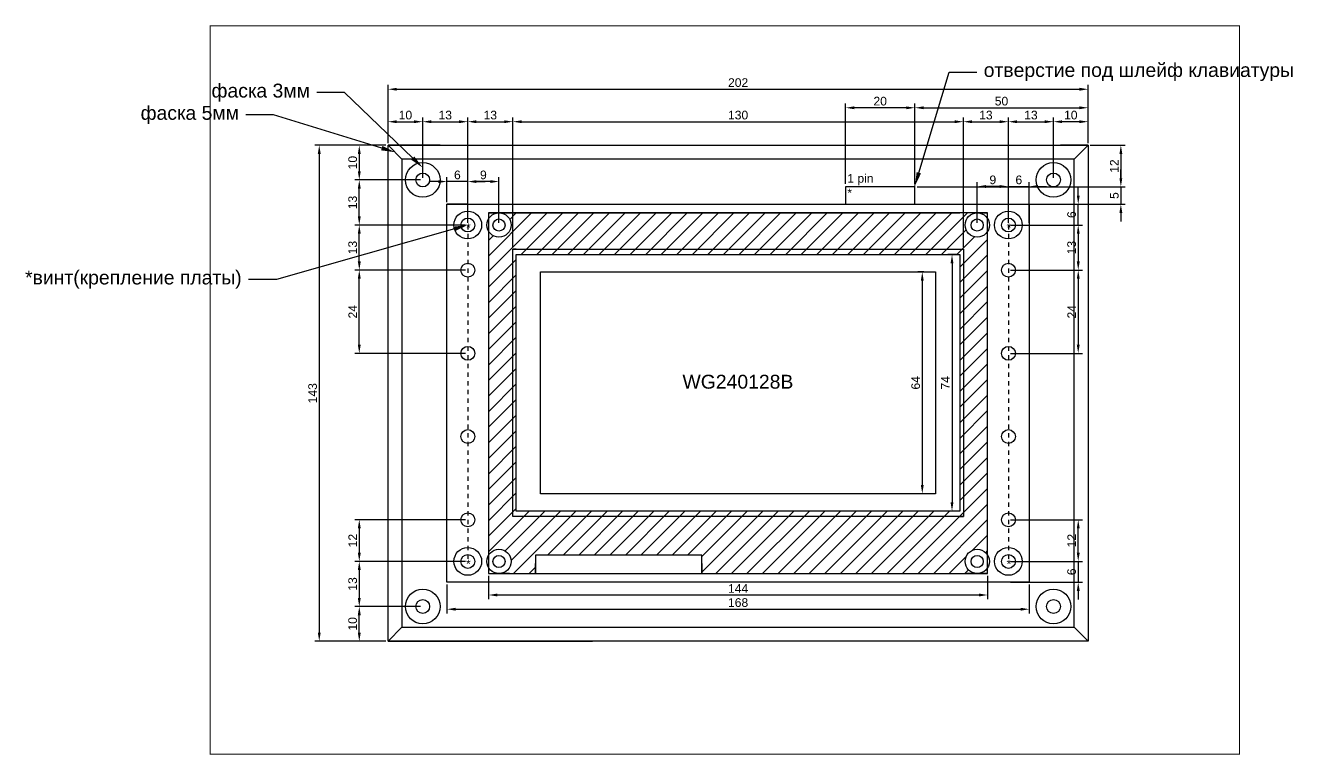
# Model space of a CAD drawing. Header units: millimetres. Extents: x 1561 to 2260, y 1279 to 1808.
# Drawn here: x 1561.5 to 1927.2, y 1282.4 to 1492.7 of the extents above; entities that cross this region are included whole.
import ezdxf
from ezdxf import colors
from ezdxf.entities.mleader import LeaderData, LeaderLine
from ezdxf.math import Vec2, Vec3

# ---------------------------------------------------------------- set-up
doc = ezdxf.new("R2010")
doc.units = ezdxf.units.MM
doc.linetypes.add('JIS_02_1.2', pattern=[2.5, 1.25, -1.25])
doc.layers.get('0').update_dxf_attribs({"lineweight": 30})
doc.layers.add('размер', color=7, linetype='Continuous', lineweight=15)
doc.layers.add('скрытые линии', color=9, linetype='Continuous')
doc.layers.add('скрытый размер', color=9, linetype='Continuous')
doc.styles.get("Standard").update_dxf_attribs({"font": 'arial.ttf'})
doc.dimstyles.new('ISO-25', dxfattribs={"dimtxt": 2.5, "dimasz": 2.5, "dimexe": 1.25, "dimexo": 0.625, "dimtad": 1, "dimtxsty": 'Standard', "dimcen": 2.5, "dimadec": 0, "dimazin": 0, "dimtfac": 1, "dimtmove": 0, "dimatfit": 3, "dimfxl": 1, "dimarcsym": 0})

# ---------------------------------------------------------------- blocks, each defined once
blk = doc.blocks.new('*D2')
at = {"layer": 'скрытый размер', "color": 0, "lineweight": -2, "transparency": 16777216}
for p, q in [((1695.14, 1334.03), (1695.14, 1327.22)), ((1839.14, 1334.03), (1839.14, 1327.22)), ((1697.64, 1328.47), (1836.64, 1328.47))]:
    blk.add_line(p, q, dxfattribs=at)
at = {"layer": 'скрытый размер', "color": 0, "transparency": 16777216}
for points in [[(1697.64, 1328.88), (1697.64, 1328.05), (1695.14, 1328.47)], [(1836.64, 1328.88), (1836.64, 1328.05), (1839.14, 1328.47)]]:
    blk.add_solid(points, dxfattribs=at)
at = {"layer": 'скрытый размер', "color": 0, "transparency": 16777216, "insert": (1767.14, 1330.35), "char_height": 2.5, "attachment_point": 5}
blk.add_mtext('144', dxfattribs=at)
blk = doc.blocks.new('*D3')
at = {"layer": 'скрытый размер', "color": 0, "lineweight": -2, "transparency": 16777216}
for p, q in [((1683.14, 1331.53), (1683.14, 1323.12)), ((1851.14, 1331.53), (1851.14, 1323.12)), ((1685.64, 1324.37), (1848.64, 1324.37))]:
    blk.add_line(p, q, dxfattribs=at)
at = {"layer": 'скрытый размер', "color": 0, "transparency": 16777216}
for points in [[(1685.64, 1324.78), (1685.64, 1323.95), (1683.14, 1324.37)], [(1848.64, 1324.78), (1848.64, 1323.95), (1851.14, 1324.37)]]:
    blk.add_solid(points, dxfattribs=at)
at = {"layer": 'скрытый размер', "color": 0, "transparency": 16777216, "insert": (1767.14, 1326.27), "char_height": 2.5, "attachment_point": 5}
blk.add_mtext('168', dxfattribs=at)
blk = doc.blocks.new('*D4')
at = {"layer": 'скрытый размер', "color": 0, "lineweight": -2, "transparency": 16777216}
for p, q in [((1830.51, 1426.65), (1827.61, 1426.65)), ((1828.86, 1424.15), (1828.86, 1355.15)), ((1830.51, 1352.65), (1827.61, 1352.65))]:
    blk.add_line(p, q, dxfattribs=at)
at = {"layer": 'скрытый размер', "color": 0, "transparency": 16777216}
for points in [[(1828.44, 1424.15), (1829.27, 1424.15), (1828.86, 1426.65)], [(1828.44, 1355.15), (1829.27, 1355.15), (1828.86, 1352.65)]]:
    blk.add_solid(points, dxfattribs=at)
at = {"layer": 'скрытый размер', "color": 0, "transparency": 16777216, "insert": (1826.98, 1389.65), "char_height": 2.5, "attachment_point": 5, "rotation": 90}
blk.add_mtext('74', dxfattribs=at)
blk = doc.blocks.new('*D22')
at = {"layer": 'скрытый размер', "color": 0, "lineweight": -2, "transparency": 16777216}
for p, q in [((1820.74, 1421.65), (1819.03, 1421.65)), ((1820.28, 1419.15), (1820.28, 1360.15)), ((1820.74, 1357.65), (1819.03, 1357.65))]:
    blk.add_line(p, q, dxfattribs=at)
at = {"layer": 'скрытый размер', "color": 0, "transparency": 16777216}
for points in [[(1819.87, 1419.15), (1820.7, 1419.15), (1820.28, 1421.65)], [(1819.87, 1360.15), (1820.7, 1360.15), (1820.28, 1357.65)]]:
    blk.add_solid(points, dxfattribs=at)
at = {"layer": 'скрытый размер', "color": 0, "transparency": 16777216, "insert": (1818.38, 1389.65), "char_height": 2.5, "attachment_point": 5, "rotation": 90}
blk.add_mtext('64', dxfattribs=at)
blk = doc.blocks.new('*D23')
at = {"layer": 'скрытый размер', "color": 0, "lineweight": -2, "transparency": 16777216}
for p, q in [((1842.64, 1446.26), (1840.14, 1446.26)), ((1845.14, 1435.78), (1845.14, 1447.51)), ((1845.14, 1446.26), (1851.14, 1446.26)), ((1851.14, 1435.78), (1851.14, 1447.51)), ((1853.64, 1446.26), (1856.14, 1446.26))]:
    blk.add_line(p, q, dxfattribs=at)
at = {"layer": 'скрытый размер', "color": 0, "transparency": 16777216}
for points in [[(1842.64, 1446.67), (1842.64, 1445.84), (1845.14, 1446.26)], [(1853.64, 1446.67), (1853.64, 1445.84), (1851.14, 1446.26)]]:
    blk.add_solid(points, dxfattribs=at)
at = {"layer": 'скрытый размер', "color": 0, "transparency": 16777216, "insert": (1848.14, 1448.16), "char_height": 2.5, "attachment_point": 5}
blk.add_mtext('6', dxfattribs=at)
blk = doc.blocks.new('*D24')
at = {"layer": 'скрытый размер', "color": 0, "lineweight": -2, "transparency": 16777216}
for p, q in [((1836.14, 1435.78), (1836.14, 1447.51)), ((1842.64, 1446.26), (1838.64, 1446.26)), ((1845.14, 1435.78), (1845.14, 1447.51))]:
    blk.add_line(p, q, dxfattribs=at)
at = {"layer": 'скрытый размер', "color": 0, "transparency": 16777216}
for points in [[(1838.64, 1446.67), (1838.64, 1445.84), (1836.14, 1446.26)], [(1842.64, 1446.67), (1842.64, 1445.84), (1845.14, 1446.26)]]:
    blk.add_solid(points, dxfattribs=at)
at = {"layer": 'скрытый размер', "color": 0, "transparency": 16777216, "insert": (1840.64, 1448.16), "char_height": 2.5, "attachment_point": 5}
blk.add_mtext('9', dxfattribs=at)
blk = doc.blocks.new('*D25')
at = {"layer": 'скрытый размер', "color": 0, "lineweight": -2, "transparency": 16777216}
for p, q in [((1865.28, 1443.65), (1865.28, 1446.15)), ((1845.76, 1441.15), (1866.53, 1441.15)), ((1865.28, 1435.15), (1865.28, 1441.15)), ((1845.76, 1435.15), (1866.53, 1435.15)), ((1865.28, 1432.65), (1865.28, 1430.15))]:
    blk.add_line(p, q, dxfattribs=at)
at = {"layer": 'скрытый размер', "color": 0, "transparency": 16777216}
for points in [[(1864.87, 1443.65), (1865.7, 1443.65), (1865.28, 1441.15)], [(1864.87, 1432.65), (1865.7, 1432.65), (1865.28, 1435.15)]]:
    blk.add_solid(points, dxfattribs=at)
at = {"layer": 'скрытый размер', "color": 0, "transparency": 16777216, "insert": (1863.38, 1438.15), "char_height": 2.5, "attachment_point": 5, "rotation": 90}
blk.add_mtext('6', dxfattribs=at)
blk = doc.blocks.new('*D26')
at = {"layer": 'скрытый размер', "color": 0, "lineweight": -2, "transparency": 16777216}
for p, q in [((1845.76, 1435.15), (1866.53, 1435.15)), ((1865.28, 1432.65), (1865.28, 1424.65)), ((1845.76, 1422.15), (1866.53, 1422.15))]:
    blk.add_line(p, q, dxfattribs=at)
at = {"layer": 'скрытый размер', "color": 0, "transparency": 16777216}
for points in [[(1864.87, 1432.65), (1865.7, 1432.65), (1865.28, 1435.15)], [(1864.87, 1424.65), (1865.7, 1424.65), (1865.28, 1422.15)]]:
    blk.add_solid(points, dxfattribs=at)
at = {"layer": 'скрытый размер', "color": 0, "transparency": 16777216, "insert": (1863.38, 1428.65), "char_height": 2.5, "attachment_point": 5, "rotation": 90}
blk.add_mtext('13', dxfattribs=at)
blk = doc.blocks.new('*D27')
at = {"layer": 'скрытый размер', "color": 0, "lineweight": -2, "transparency": 16777216}
for p, q in [((1845.76, 1422.15), (1866.53, 1422.15)), ((1865.28, 1419.65), (1865.28, 1400.65)), ((1845.76, 1398.15), (1866.53, 1398.15))]:
    blk.add_line(p, q, dxfattribs=at)
at = {"layer": 'скрытый размер', "color": 0, "transparency": 16777216}
for points in [[(1864.87, 1419.65), (1865.7, 1419.65), (1865.28, 1422.15)], [(1864.87, 1400.65), (1865.7, 1400.65), (1865.28, 1398.15)]]:
    blk.add_solid(points, dxfattribs=at)
at = {"layer": 'скрытый размер', "color": 0, "transparency": 16777216, "insert": (1863.4, 1410.15), "char_height": 2.5, "attachment_point": 5, "rotation": 90}
blk.add_mtext('24', dxfattribs=at)
blk = doc.blocks.new('*D28')
at = {"layer": 'скрытый размер', "color": 0, "lineweight": -2, "transparency": 16777216}
for p, q in [((1865.28, 1340.65), (1865.28, 1343.15)), ((1845.76, 1338.15), (1866.53, 1338.15)), ((1865.28, 1338.15), (1865.28, 1332.15)), ((1845.76, 1332.15), (1866.53, 1332.15)), ((1865.28, 1329.65), (1865.28, 1327.15))]:
    blk.add_line(p, q, dxfattribs=at)
at = {"layer": 'скрытый размер', "color": 0, "transparency": 16777216}
for points in [[(1864.87, 1340.65), (1865.7, 1340.65), (1865.28, 1338.15)], [(1864.87, 1329.65), (1865.7, 1329.65), (1865.28, 1332.15)]]:
    blk.add_solid(points, dxfattribs=at)
at = {"layer": 'скрытый размер', "color": 0, "transparency": 16777216, "insert": (1863.38, 1335.15), "char_height": 2.5, "attachment_point": 5, "rotation": 90}
blk.add_mtext('6', dxfattribs=at)
blk = doc.blocks.new('*D29')
at = {"layer": 'скрытый размер', "color": 0, "lineweight": -2, "transparency": 16777216}
for p, q in [((1845.76, 1350.15), (1866.53, 1350.15)), ((1865.28, 1340.65), (1865.28, 1347.65)), ((1845.76, 1338.15), (1866.53, 1338.15))]:
    blk.add_line(p, q, dxfattribs=at)
at = {"layer": 'скрытый размер', "color": 0, "transparency": 16777216}
for points in [[(1864.87, 1347.65), (1865.7, 1347.65), (1865.28, 1350.15)], [(1864.87, 1340.65), (1865.7, 1340.65), (1865.28, 1338.15)]]:
    blk.add_solid(points, dxfattribs=at)
at = {"layer": 'скрытый размер', "color": 0, "transparency": 16777216, "insert": (1863.4, 1344.15), "char_height": 2.5, "attachment_point": 5, "rotation": 90}
blk.add_mtext('12', dxfattribs=at)
blk = doc.blocks.new('*D30')
at = {"layer": 'скрытый размер', "color": 0, "lineweight": -2, "transparency": 16777216}
for p, q in [((1683.14, 1441.78), (1683.14, 1448.94)), ((1689.14, 1435.78), (1689.14, 1448.94)), ((1680.64, 1447.69), (1678.14, 1447.69)), ((1689.14, 1447.69), (1683.14, 1447.69)), ((1691.64, 1447.69), (1694.14, 1447.69))]:
    blk.add_line(p, q, dxfattribs=at)
at = {"layer": 'скрытый размер', "color": 0, "transparency": 16777216}
for points in [[(1680.64, 1448.1), (1680.64, 1447.27), (1683.14, 1447.69)], [(1691.64, 1448.1), (1691.64, 1447.27), (1689.14, 1447.69)]]:
    blk.add_solid(points, dxfattribs=at)
at = {"layer": 'скрытый размер', "color": 0, "transparency": 16777216, "insert": (1686.14, 1449.59), "char_height": 2.5, "attachment_point": 5}
blk.add_mtext('6', dxfattribs=at)
blk = doc.blocks.new('*D31')
at = {"layer": 'скрытый размер', "color": 0, "lineweight": -2, "transparency": 16777216}
for p, q in [((1689.14, 1448.31), (1689.14, 1448.94)), ((1698.14, 1435.78), (1698.14, 1448.94)), ((1695.64, 1447.69), (1691.64, 1447.69))]:
    blk.add_line(p, q, dxfattribs=at)
at = {"layer": 'скрытый размер', "color": 0, "transparency": 16777216}
for points in [[(1691.64, 1448.1), (1691.64, 1447.27), (1689.14, 1447.69)], [(1695.64, 1448.1), (1695.64, 1447.27), (1698.14, 1447.69)]]:
    blk.add_solid(points, dxfattribs=at)
at = {"layer": 'скрытый размер', "color": 0, "transparency": 16777216, "insert": (1693.64, 1449.59), "char_height": 2.5, "attachment_point": 5}
blk.add_mtext('9', dxfattribs=at)
blk = doc.blocks.new('*D32')
at = {"layer": 'размер', "color": 0, "lineweight": -2, "transparency": 16777216}
for p, q in [((1666.14, 1458.78), (1666.14, 1466.2)), ((1668.64, 1464.95), (1673.64, 1464.95)), ((1676.14, 1448.78), (1676.14, 1466.2))]:
    blk.add_line(p, q, dxfattribs=at)
at = {"layer": 'размер', "color": 0, "transparency": 16777216}
for points in [[(1668.64, 1465.36), (1668.64, 1464.53), (1666.14, 1464.95)], [(1673.64, 1465.36), (1673.64, 1464.53), (1676.14, 1464.95)]]:
    blk.add_solid(points, dxfattribs=at)
at = {"layer": 'размер', "color": 0, "transparency": 16777216, "insert": (1671.14, 1466.85), "char_height": 2.5, "attachment_point": 5}
blk.add_mtext('10', dxfattribs=at)
blk = doc.blocks.new('*D33')
at = {"layer": 'размер', "color": 0, "lineweight": -2, "transparency": 16777216}
for p, q in [((1702.14, 1428.78), (1702.14, 1466.2)), ((1704.64, 1464.95), (1829.64, 1464.95)), ((1832.14, 1428.78), (1832.14, 1466.2))]:
    blk.add_line(p, q, dxfattribs=at)
at = {"layer": 'размер', "color": 0, "transparency": 16777216}
for points in [[(1704.64, 1465.36), (1704.64, 1464.53), (1702.14, 1464.95)], [(1829.64, 1465.36), (1829.64, 1464.53), (1832.14, 1464.95)]]:
    blk.add_solid(points, dxfattribs=at)
at = {"layer": 'размер', "color": 0, "transparency": 16777216, "insert": (1767.14, 1466.85), "char_height": 2.5, "attachment_point": 5}
blk.add_mtext('130', dxfattribs=at)
blk = doc.blocks.new('*D34')
at = {"layer": 'размер', "color": 0, "lineweight": -2, "transparency": 16777216}
for p, q in [((1832.14, 1428.78), (1832.14, 1466.2)), ((1834.64, 1464.95), (1842.64, 1464.95)), ((1845.14, 1435.78), (1845.14, 1466.2))]:
    blk.add_line(p, q, dxfattribs=at)
at = {"layer": 'размер', "color": 0, "transparency": 16777216}
for points in [[(1834.64, 1465.36), (1834.64, 1464.53), (1832.14, 1464.95)], [(1842.64, 1465.36), (1842.64, 1464.53), (1845.14, 1464.95)]]:
    blk.add_solid(points, dxfattribs=at)
at = {"layer": 'размер', "color": 0, "transparency": 16777216, "insert": (1838.64, 1466.85), "char_height": 2.5, "attachment_point": 5}
blk.add_mtext('13', dxfattribs=at)
blk = doc.blocks.new('*D35')
at = {"layer": 'размер', "color": 0, "lineweight": -2, "transparency": 16777216}
for p, q in [((1676.14, 1448.78), (1676.14, 1466.2)), ((1678.64, 1464.95), (1686.64, 1464.95)), ((1689.14, 1435.78), (1689.14, 1466.2))]:
    blk.add_line(p, q, dxfattribs=at)
at = {"layer": 'размер', "color": 0, "transparency": 16777216}
for points in [[(1678.64, 1465.36), (1678.64, 1464.53), (1676.14, 1464.95)], [(1686.64, 1465.36), (1686.64, 1464.53), (1689.14, 1464.95)]]:
    blk.add_solid(points, dxfattribs=at)
at = {"layer": 'размер', "color": 0, "transparency": 16777216, "insert": (1682.64, 1466.85), "char_height": 2.5, "attachment_point": 5}
blk.add_mtext('13', dxfattribs=at)
blk = doc.blocks.new('*D36')
at = {"layer": 'размер', "color": 0, "lineweight": -2, "transparency": 16777216}
for p, q in [((1689.14, 1465.57), (1689.14, 1466.2)), ((1691.64, 1464.95), (1699.64, 1464.95)), ((1702.14, 1465.57), (1702.14, 1466.2))]:
    blk.add_line(p, q, dxfattribs=at)
at = {"layer": 'размер', "color": 0, "transparency": 16777216}
for points in [[(1691.64, 1465.36), (1691.64, 1464.53), (1689.14, 1464.95)], [(1699.64, 1465.36), (1699.64, 1464.53), (1702.14, 1464.95)]]:
    blk.add_solid(points, dxfattribs=at)
at = {"layer": 'размер', "color": 0, "transparency": 16777216, "insert": (1695.64, 1466.85), "char_height": 2.5, "attachment_point": 5}
blk.add_mtext('13', dxfattribs=at)
blk = doc.blocks.new('*D37')
at = {"layer": 'размер', "color": 0, "lineweight": -2, "transparency": 16777216}
for p, q in [((1845.14, 1465.57), (1845.14, 1466.2)), ((1847.64, 1464.95), (1855.64, 1464.95)), ((1858.14, 1448.78), (1858.14, 1466.2))]:
    blk.add_line(p, q, dxfattribs=at)
at = {"layer": 'размер', "color": 0, "transparency": 16777216}
for points in [[(1847.64, 1465.36), (1847.64, 1464.53), (1845.14, 1464.95)], [(1855.64, 1465.36), (1855.64, 1464.53), (1858.14, 1464.95)]]:
    blk.add_solid(points, dxfattribs=at)
at = {"layer": 'размер', "color": 0, "transparency": 16777216, "insert": (1851.64, 1466.85), "char_height": 2.5, "attachment_point": 5}
blk.add_mtext('13', dxfattribs=at)
blk = doc.blocks.new('*D38')
at = {"layer": 'размер', "color": 0, "lineweight": -2, "transparency": 16777216}
for p, q in [((1858.14, 1465.57), (1858.14, 1466.2)), ((1865.64, 1464.95), (1860.64, 1464.95)), ((1868.14, 1458.78), (1868.14, 1466.2))]:
    blk.add_line(p, q, dxfattribs=at)
at = {"layer": 'размер', "color": 0, "transparency": 16777216}
for points in [[(1860.64, 1465.36), (1860.64, 1464.53), (1858.14, 1464.95)], [(1865.64, 1465.36), (1865.64, 1464.53), (1868.14, 1464.95)]]:
    blk.add_solid(points, dxfattribs=at)
at = {"layer": 'размер', "color": 0, "transparency": 16777216, "insert": (1863.14, 1466.85), "char_height": 2.5, "attachment_point": 5}
blk.add_mtext('10', dxfattribs=at)
blk = doc.blocks.new('*D39')
at = {"layer": 'размер', "color": 0, "lineweight": -2, "transparency": 16777216}
for p, q in [((1666.14, 1458.78), (1666.14, 1475.56)), ((1668.64, 1474.31), (1865.64, 1474.31)), ((1868.14, 1458.78), (1868.14, 1475.56))]:
    blk.add_line(p, q, dxfattribs=at)
at = {"layer": 'размер', "color": 0, "transparency": 16777216}
for points in [[(1668.64, 1474.72), (1668.64, 1473.89), (1666.14, 1474.31)], [(1865.64, 1474.72), (1865.64, 1473.89), (1868.14, 1474.31)]]:
    blk.add_solid(points, dxfattribs=at)
at = {"layer": 'размер', "color": 0, "transparency": 16777216, "insert": (1767.14, 1476.21), "char_height": 2.5, "attachment_point": 5}
blk.add_mtext('202', dxfattribs=at)
blk = doc.blocks.new('*D40')
at = {"layer": 'размер', "color": 0, "lineweight": -2, "transparency": 16777216}
for p, q in [((1665.51, 1458.15), (1656.58, 1458.15)), ((1657.83, 1455.65), (1657.83, 1450.65)), ((1675.51, 1448.15), (1656.58, 1448.15))]:
    blk.add_line(p, q, dxfattribs=at)
at = {"layer": 'размер', "color": 0, "transparency": 16777216}
for points in [[(1657.41, 1455.65), (1658.25, 1455.65), (1657.83, 1458.15)], [(1657.41, 1450.65), (1658.25, 1450.65), (1657.83, 1448.15)]]:
    blk.add_solid(points, dxfattribs=at)
at = {"layer": 'размер', "color": 0, "transparency": 16777216, "insert": (1655.93, 1453.15), "char_height": 2.5, "attachment_point": 5, "rotation": 90}
blk.add_mtext('10', dxfattribs=at)
blk = doc.blocks.new('*D41')
at = {"layer": 'размер', "color": 0, "lineweight": -2, "transparency": 16777216}
for p, q in [((1657.2, 1448.15), (1656.58, 1448.15)), ((1657.83, 1437.65), (1657.83, 1445.65)), ((1688.51, 1435.15), (1656.58, 1435.15))]:
    blk.add_line(p, q, dxfattribs=at)
at = {"layer": 'размер', "color": 0, "transparency": 16777216}
for points in [[(1657.41, 1445.65), (1658.25, 1445.65), (1657.83, 1448.15)], [(1657.41, 1437.65), (1658.25, 1437.65), (1657.83, 1435.15)]]:
    blk.add_solid(points, dxfattribs=at)
at = {"layer": 'размер', "color": 0, "transparency": 16777216, "insert": (1655.93, 1441.65), "char_height": 2.5, "attachment_point": 5, "rotation": 90}
blk.add_mtext('13', dxfattribs=at)
blk = doc.blocks.new('*D42')
at = {"layer": 'размер', "color": 0, "lineweight": -2, "transparency": 16777216}
for p, q in [((1657.2, 1435.15), (1656.58, 1435.15)), ((1657.83, 1424.65), (1657.83, 1432.65)), ((1688.51, 1422.15), (1656.58, 1422.15))]:
    blk.add_line(p, q, dxfattribs=at)
at = {"layer": 'размер', "color": 0, "transparency": 16777216}
for points in [[(1657.41, 1432.65), (1658.25, 1432.65), (1657.83, 1435.15)], [(1657.41, 1424.65), (1658.25, 1424.65), (1657.83, 1422.15)]]:
    blk.add_solid(points, dxfattribs=at)
at = {"layer": 'размер', "color": 0, "transparency": 16777216, "insert": (1655.93, 1428.65), "char_height": 2.5, "attachment_point": 5, "rotation": 90}
blk.add_mtext('13', dxfattribs=at)
blk = doc.blocks.new('*D43')
at = {"layer": 'размер', "color": 0, "lineweight": -2, "transparency": 16777216}
for p, q in [((1657.2, 1422.15), (1656.58, 1422.15)), ((1657.83, 1400.65), (1657.83, 1419.65)), ((1688.51, 1398.15), (1656.58, 1398.15))]:
    blk.add_line(p, q, dxfattribs=at)
at = {"layer": 'размер', "color": 0, "transparency": 16777216}
for points in [[(1657.41, 1419.65), (1658.25, 1419.65), (1657.83, 1422.15)], [(1657.41, 1400.65), (1658.25, 1400.65), (1657.83, 1398.15)]]:
    blk.add_solid(points, dxfattribs=at)
at = {"layer": 'размер', "color": 0, "transparency": 16777216, "insert": (1655.95, 1410.15), "char_height": 2.5, "attachment_point": 5, "rotation": 90}
blk.add_mtext('24', dxfattribs=at)
blk = doc.blocks.new('*D44')
at = {"layer": 'размер', "color": 0, "lineweight": -2, "transparency": 16777216}
for p, q in [((1688.51, 1350.15), (1656.58, 1350.15)), ((1657.83, 1347.65), (1657.83, 1340.65)), ((1688.51, 1338.15), (1656.58, 1338.15))]:
    blk.add_line(p, q, dxfattribs=at)
at = {"layer": 'размер', "color": 0, "transparency": 16777216}
for points in [[(1657.41, 1347.65), (1658.25, 1347.65), (1657.83, 1350.15)], [(1657.41, 1340.65), (1658.25, 1340.65), (1657.83, 1338.15)]]:
    blk.add_solid(points, dxfattribs=at)
at = {"layer": 'размер', "color": 0, "transparency": 16777216, "insert": (1655.95, 1344.15), "char_height": 2.5, "attachment_point": 5, "rotation": 90}
blk.add_mtext('12', dxfattribs=at)
blk = doc.blocks.new('*D45')
at = {"layer": 'размер', "color": 0, "lineweight": -2, "transparency": 16777216}
for p, q in [((1657.2, 1338.15), (1656.58, 1338.15)), ((1657.83, 1335.65), (1657.83, 1327.65)), ((1675.51, 1325.15), (1656.58, 1325.15))]:
    blk.add_line(p, q, dxfattribs=at)
at = {"layer": 'размер', "color": 0, "transparency": 16777216}
for points in [[(1657.41, 1335.65), (1658.25, 1335.65), (1657.83, 1338.15)], [(1657.41, 1327.65), (1658.25, 1327.65), (1657.83, 1325.15)]]:
    blk.add_solid(points, dxfattribs=at)
at = {"layer": 'размер', "color": 0, "transparency": 16777216, "insert": (1655.93, 1331.65), "char_height": 2.5, "attachment_point": 5, "rotation": 90}
blk.add_mtext('13', dxfattribs=at)
blk = doc.blocks.new('*D46')
at = {"layer": 'размер', "color": 0, "lineweight": -2, "transparency": 16777216}
for p, q in [((1657.2, 1325.15), (1656.58, 1325.15)), ((1657.83, 1317.65), (1657.83, 1322.65)), ((1665.51, 1315.15), (1656.58, 1315.15))]:
    blk.add_line(p, q, dxfattribs=at)
at = {"layer": 'размер', "color": 0, "transparency": 16777216}
for points in [[(1657.41, 1322.65), (1658.25, 1322.65), (1657.83, 1325.15)], [(1657.41, 1317.65), (1658.25, 1317.65), (1657.83, 1315.15)]]:
    blk.add_solid(points, dxfattribs=at)
at = {"layer": 'размер', "color": 0, "transparency": 16777216, "insert": (1655.93, 1320.15), "char_height": 2.5, "attachment_point": 5, "rotation": 90}
blk.add_mtext('10', dxfattribs=at)
blk = doc.blocks.new('*D47')
at = {"layer": 'размер', "color": 0, "lineweight": -2, "transparency": 16777216}
for p, q in [((1665.51, 1458.15), (1645.03, 1458.15)), ((1646.28, 1455.65), (1646.28, 1317.65)), ((1665.51, 1315.15), (1645.03, 1315.15))]:
    blk.add_line(p, q, dxfattribs=at)
at = {"layer": 'размер', "color": 0, "transparency": 16777216}
for points in [[(1645.86, 1455.65), (1646.7, 1455.65), (1646.28, 1458.15)], [(1645.86, 1317.65), (1646.7, 1317.65), (1646.28, 1315.15)]]:
    blk.add_solid(points, dxfattribs=at)
at = {"layer": 'размер', "color": 0, "transparency": 16777216, "insert": (1644.38, 1386.65), "char_height": 2.5, "attachment_point": 5, "rotation": 90}
blk.add_mtext('143', dxfattribs=at)
blk = doc.blocks.new('*D60')
at = {"layer": 'размер', "color": 0, "lineweight": -2, "transparency": 16777216}
for p, q in [((1818.14, 1447.03), (1818.14, 1470.22)), ((1868.14, 1458.78), (1868.14, 1470.22)), ((1820.64, 1468.97), (1865.64, 1468.97))]:
    blk.add_line(p, q, dxfattribs=at)
at = {"layer": 'размер', "color": 0, "transparency": 16777216}
for points in [[(1820.64, 1469.38), (1820.64, 1468.55), (1818.14, 1468.97)], [(1865.64, 1469.38), (1865.64, 1468.55), (1868.14, 1468.97)]]:
    blk.add_solid(points, dxfattribs=at)
at = {"layer": 'размер', "color": 0, "transparency": 16777216, "insert": (1843.14, 1470.87), "char_height": 2.5, "attachment_point": 5}
blk.add_mtext('50', dxfattribs=at)
blk = doc.blocks.new('*D61')
at = {"layer": 'размер', "color": 0, "lineweight": -2, "transparency": 16777216}
for p, q in [((1798.14, 1447.03), (1798.14, 1470.22)), ((1818.14, 1447.03), (1818.14, 1470.22)), ((1815.64, 1468.97), (1800.64, 1468.97))]:
    blk.add_line(p, q, dxfattribs=at)
at = {"layer": 'размер', "color": 0, "transparency": 16777216}
for points in [[(1800.64, 1469.38), (1800.64, 1468.55), (1798.14, 1468.97)], [(1815.64, 1469.38), (1815.64, 1468.55), (1818.14, 1468.97)]]:
    blk.add_solid(points, dxfattribs=at)
at = {"layer": 'размер', "color": 0, "transparency": 16777216, "insert": (1808.14, 1470.87), "char_height": 2.5, "attachment_point": 5}
blk.add_mtext('20', dxfattribs=at)
blk = doc.blocks.new('*D62')
at = {"layer": 'размер', "color": 0, "lineweight": -2, "transparency": 16777216}
for p, q in [((1868.76, 1458.15), (1878.83, 1458.15)), ((1877.58, 1455.65), (1877.58, 1448.65)), ((1818.76, 1446.15), (1878.83, 1446.15))]:
    blk.add_line(p, q, dxfattribs=at)
at = {"layer": 'размер', "color": 0, "transparency": 16777216}
for points in [[(1877.17, 1455.65), (1878, 1455.65), (1877.58, 1458.15)], [(1877.17, 1448.65), (1878, 1448.65), (1877.58, 1446.15)]]:
    blk.add_solid(points, dxfattribs=at)
at = {"layer": 'размер', "color": 0, "transparency": 16777216, "insert": (1875.7, 1452.15), "char_height": 2.5, "attachment_point": 5, "rotation": 90}
blk.add_mtext('12', dxfattribs=at)
blk = doc.blocks.new('*D63')
at = {"layer": 'размер', "color": 0, "lineweight": -2, "transparency": 16777216}
for p, q in [((1877.58, 1448.65), (1877.58, 1451.15)), ((1818.76, 1446.15), (1878.83, 1446.15)), ((1877.58, 1446.15), (1877.58, 1441.15)), ((1818.76, 1441.15), (1878.83, 1441.15)), ((1877.58, 1438.65), (1877.58, 1436.15))]:
    blk.add_line(p, q, dxfattribs=at)
at = {"layer": 'размер', "color": 0, "transparency": 16777216}
for points in [[(1877.17, 1448.65), (1878, 1448.65), (1877.58, 1446.15)], [(1877.17, 1438.65), (1878, 1438.65), (1877.58, 1441.15)]]:
    blk.add_solid(points, dxfattribs=at)
at = {"layer": 'размер', "color": 0, "transparency": 16777216, "insert": (1875.69, 1443.65), "char_height": 2.5, "attachment_point": 5, "rotation": 90}
blk.add_mtext('5', dxfattribs=at)

msp = doc.modelspace()

# ---------------------------------------------------------------- hatches: boundary and pattern name
at = {"layer": 'скрытые линии'}
h = msp.add_hatch(dxfattribs=at)
h.set_pattern_fill('ANSI31', color=256)
h.set_pattern_definition([(45, (150.9577, -1.2166), (-2.245064, 2.245064), [])])
h.paths.add_polyline_path([(1698.137, 1438.652, -0.4142136), (1701.637, 1435.152, -0.7603989), (1695.137, 1433.35), (1695.137, 1339.955, -0.7603989), (1701.637, 1338.152, -0.4142136), (1698.137, 1334.652), (1708.637, 1334.652), (1708.637, 1339.97), (1756.637, 1339.97), (1756.637, 1334.652), (1836.137, 1334.652, -0.4142136), (1832.637, 1338.152, -0.7603989), (1839.137, 1339.955), (1839.137, 1433.35, -0.7603989), (1832.637, 1435.152, -0.4142136), (1836.137, 1438.652)])
h.paths.add_polyline_path([(1831.137, 1426.652), (1831.137, 1352.652), (1703.137, 1352.652), (1703.137, 1426.652)], flags=16)
h.paths.add_polyline_path([(1750.023, 1385.72), (1784.018, 1385.72), (1784.018, 1393.963), (1750.023, 1393.963)], flags=8)

# ---------------------------------------------------------------- linework, layer by layer
for p, q in [((1681.137, 1458.152), (1666.137, 1458.152)), ((1670.137, 1454.152), (1666.137, 1458.152)), ((1868.137, 1458.152), (1860.137, 1458.152)), ((1864.137, 1454.152), (1868.137, 1458.152)), ((1864.137, 1448.152), (1864.137, 1454.152)), ((1703.137, 1428.152), (1702.137, 1428.152)), ((1831.137, 1351.152), (1832.137, 1351.152)), ((1670.137, 1319.152), (1666.137, 1315.152)), ((1868.137, 1315.152), (1864.137, 1319.152)), ((1666.137, 1315.152), (1725.137, 1315.152))]:
    msp.add_line(p, q)
at = {"const_width": 0.3}
msp.add_lwpolyline([(1911.804, 1282.583), (1614.804, 1282.583), (1614.804, 1492.583), (1911.804, 1492.583)], close=True, dxfattribs=at)
for points in [[(1666.137, 1458.152), (1868.137, 1458.152), (1868.137, 1315.152), (1666.137, 1315.152)], [(1670.137, 1319.152), (1864.137, 1319.152), (1864.137, 1454.152), (1670.137, 1454.152)], [(1818.137, 1446.152), (1798.137, 1446.152), (1798.137, 1441.152), (1818.137, 1441.152)], [(1832.137, 1351.152), (1702.137, 1351.152), (1702.137, 1428.152), (1832.137, 1428.152)]]:
    msp.add_lwpolyline(points, close=True)
for centre, radius in [((1676.137, 1448.152), 5), ((1858.137, 1448.152), 5), ((1676.137, 1448.152), 2), ((1858.137, 1448.152), 2), ((1689.137, 1435.152), 2), ((1845.137, 1435.152), 2), ((1689.137, 1422.152), 2), ((1689.137, 1422.152), 2), ((1845.137, 1422.152), 2), ((1689.137, 1398.152), 2), ((1845.137, 1398.152), 2), ((1689.137, 1374.152), 2), ((1845.137, 1374.152), 2), ((1689.137, 1350.152), 2), ((1845.137, 1350.152), 2), ((1689.137, 1338.152), 2), ((1845.137, 1338.152), 2), ((1676.137, 1325.152), 5), ((1858.137, 1325.152), 5), ((1676.137, 1325.152), 2), ((1858.137, 1325.152), 2)]:
    msp.add_circle(centre, radius)
at = {"layer": 'размер'}
msp.add_line((1818.137, 1458.152), (1818.137, 1446.152), dxfattribs=at)
at = {"layer": 'скрытые линии'}
for p, q in [((1689.137, 1441.152), (1683.137, 1441.152)), ((1698.137, 1438.652), (1695.137, 1438.652)), ((1695.137, 1438.652), (1695.137, 1426.652)), ((1695.137, 1438.652), (1695.137, 1421.652)), ((1695.137, 1438.652), (1703.137, 1438.652)), ((1695.137, 1438.652), (1710.137, 1438.652)), ((1698.137, 1438.652), (1701.137, 1438.652)), ((1703.137, 1438.652), (1831.137, 1438.652)), ((1710.137, 1438.652), (1824.137, 1438.652)), ((1836.137, 1438.652), (1833.137, 1438.652)), ((1836.137, 1438.652), (1839.137, 1438.652)), ((1695.137, 1426.652), (1695.137, 1352.652)), ((1695.137, 1421.652), (1695.137, 1357.652)), ((1708.637, 1334.652), (1708.637, 1337.519)), ((1756.637, 1337.519), (1756.637, 1334.652)), ((1695.137, 1334.652), (1708.637, 1334.652)), ((1701.137, 1334.652), (1698.137, 1334.652)), ((1836.137, 1334.652), (1833.137, 1334.652)), ((1839.137, 1334.652), (1836.137, 1334.652))]:
    msp.add_line(p, q, dxfattribs=at)
at = {"layer": 'скрытые линии', "linetype": 'JIS_02_1.2'}
for p, q in [((1689.137, 1435.152), (1689.137, 1338.152)), ((1845.137, 1435.152), (1845.137, 1338.152))]:
    msp.add_line(p, q, dxfattribs=at)
at = {"layer": 'скрытые линии'}
for points in [[(1683.137, 1441.152), (1851.137, 1441.152), (1851.137, 1332.152), (1683.137, 1332.152)], [(1695.137, 1334.652), (1839.137, 1334.652), (1839.137, 1438.652), (1695.137, 1438.652)], [(1703.137, 1426.652), (1831.137, 1426.652), (1831.137, 1352.652), (1703.137, 1352.652)], [(1710.137, 1421.652), (1824.137, 1421.652), (1824.137, 1357.652), (1710.137, 1357.652)], [(1708.637, 1334.652), (1756.637, 1334.652), (1756.637, 1339.97), (1708.637, 1339.97)]]:
    msp.add_lwpolyline(points, close=True, dxfattribs=at)
for centre, radius in [((1689.137, 1435.152), 4), ((1689.137, 1435.152), 2), ((1698.137, 1435.152), 3.5), ((1836.137, 1435.152), 3.5), ((1845.137, 1435.152), 4), ((1845.137, 1435.152), 2), ((1698.137, 1435.152), 1.75), ((1836.137, 1435.152), 1.75), ((1689.137, 1422.152), 2), ((1845.137, 1422.152), 2), ((1689.137, 1398.152), 2), ((1845.137, 1398.152), 2), ((1689.137, 1374.152), 2), ((1845.137, 1374.152), 2), ((1689.137, 1350.152), 2), ((1845.137, 1350.152), 2), ((1689.137, 1338.152), 4), ((1845.137, 1338.152), 4), ((1689.137, 1338.152), 2), ((1698.137, 1338.152), 3.5), ((1698.137, 1338.152), 1.75), ((1836.137, 1338.152), 3.5), ((1836.137, 1338.152), 1.75), ((1845.137, 1338.152), 2)]:
    msp.add_circle(centre, radius, dxfattribs=at)

# ---------------------------------------------------------------- texts
at = {"char_height": 2.5, "attachment_point": 1}
for s, width, insert in [('1 pin^J*', 8.89404, (1798.652, 1449.856)), ('*', 4.83856, (1688.615, 1435.684)), ('*', 4.83856, (1844.615, 1435.684)), ('*', 4.83856, (1688.615, 1338.684)), ('*', 4.83856, (1844.615, 1338.684))]:
    msp.add_mtext_dynamic_manual_height_columns(s, width=width, gutter_width=12.5, heights=[0], dxfattribs=dict(at, insert=insert))
at = {"layer": 'скрытые линии', "insert": (1751.091, 1391.972), "char_height": 4, "attachment_point": 1}
msp.add_mtext_dynamic_manual_height_columns('WG240128B', width=71.91703, gutter_width=12.5, heights=[0], dxfattribs=at)

# ---------------------------------------------------------------- dimensions: what is measured, and where the dimension line sits
at = {"layer": 'размер'}
for base, p1, p2, picture, middle in [((1868.137, 1474.308), (1666.137, 1458.152), (1868.137, 1458.152), '*D39', (1767.137, 1476.209)), ((1798.137, 1468.967), (1818.137, 1446.402), (1798.137, 1446.402), '*D61', (1808.137, 1470.868)), ((1868.137, 1468.967), (1818.137, 1446.402), (1868.137, 1458.152), '*D60', (1843.137, 1470.868)), ((1676.137, 1464.946), (1666.137, 1458.152), (1676.137, 1448.152), '*D32', (1671.137, 1466.847)), ((1689.137, 1464.946), (1676.137, 1448.152), (1689.137, 1435.152), '*D35', (1682.637, 1466.848)), ((1702.137, 1464.946), (1689.137, 1464.946), (1702.137, 1464.946), '*D36', (1695.637, 1466.848)), ((1832.137, 1464.946), (1702.137, 1428.152), (1832.137, 1428.152), '*D33', (1767.137, 1466.848)), ((1845.137, 1464.946), (1832.137, 1428.152), (1845.137, 1435.152), '*D34', (1838.637, 1466.848)), ((1858.137, 1464.946), (1845.137, 1464.946), (1858.137, 1448.152), '*D37', (1851.637, 1466.848)), ((1858.137, 1464.946), (1868.137, 1458.152), (1858.137, 1464.946), '*D38', (1863.137, 1466.847))]:
    dim = msp.add_linear_dim(base=base, p1=p1, p2=p2, dimstyle='ISO-25', dxfattribs=at)
    dim.commit()
    dim.dimension.update_dxf_attribs({"geometry": picture, "text_midpoint": middle})
for base, p1, p2, picture, middle in [((1646.279, 1315.152), (1666.137, 1458.152), (1666.137, 1315.152), '*D47', (1644.376, 1386.652)), ((1657.828, 1448.152), (1666.137, 1458.152), (1676.137, 1448.152), '*D40', (1655.927, 1453.152)), ((1877.584, 1446.152), (1868.137, 1458.152), (1818.137, 1446.152), '*D62', (1875.704, 1452.152)), ((1657.828, 1448.152), (1689.137, 1435.152), (1657.828, 1448.152), '*D41', (1655.926, 1441.652)), ((1877.584, 1441.152), (1818.137, 1446.152), (1818.137, 1441.152), '*D63', (1875.688, 1443.652)), ((1657.828, 1435.152), (1689.137, 1422.152), (1657.828, 1435.152), '*D42', (1655.926, 1428.652)), ((1657.828, 1422.152), (1689.137, 1398.152), (1657.828, 1422.152), '*D43', (1655.948, 1410.152)), ((1657.828, 1338.152), (1689.137, 1350.152), (1689.137, 1338.152), '*D44', (1655.948, 1344.152)), ((1657.828, 1325.152), (1657.828, 1338.152), (1676.137, 1325.152), '*D45', (1655.926, 1331.652)), ((1657.828, 1325.152), (1666.137, 1315.152), (1657.828, 1325.152), '*D46', (1655.927, 1320.152))]:
    dim = msp.add_linear_dim(base=base, p1=p1, p2=p2, angle=90, dimstyle='ISO-25', dxfattribs=at)
    dim.commit()
    dim.dimension.update_dxf_attribs({"geometry": picture, "text_midpoint": middle})
at = {"layer": 'скрытый размер'}
for base, p1, p2, picture, middle in [((1683.137, 1447.686), (1689.137, 1435.152), (1683.137, 1441.152), '*D30', (1686.137, 1449.588)), ((1689.137, 1447.686), (1698.137, 1435.152), (1689.137, 1447.686), '*D31', (1693.637, 1449.588)), ((1836.137, 1446.258), (1845.137, 1435.152), (1836.137, 1435.152), '*D24', (1840.637, 1448.159)), ((1851.137, 1446.258), (1845.137, 1435.152), (1851.137, 1435.152), '*D23', (1848.137, 1448.159)), ((1851.137, 1324.366), (1683.137, 1332.152), (1851.137, 1332.152), '*D3', (1767.137, 1326.267)), ((1839.137, 1328.467), (1695.137, 1334.652), (1839.137, 1334.652), '*D2', (1767.137, 1330.347))]:
    dim = msp.add_linear_dim(base=base, p1=p1, p2=p2, dimstyle='ISO-25', dxfattribs=at)
    dim.commit()
    dim.dimension.update_dxf_attribs({"geometry": picture, "text_midpoint": middle})
for base, p1, p2, picture, middle in [((1865.284, 1441.152), (1845.137, 1435.152), (1845.137, 1441.152), '*D25', (1863.382, 1438.152)), ((1865.284, 1422.152), (1845.137, 1435.152), (1845.137, 1422.152), '*D26', (1863.381, 1428.652)), ((1828.857, 1352.652), (1831.137, 1426.652), (1831.137, 1352.652), '*D4', (1826.982, 1389.652)), ((1820.283, 1357.652), (1821.368, 1421.652), (1821.368, 1357.652), '*D22', (1818.381, 1389.652)), ((1865.284, 1398.152), (1845.137, 1422.152), (1845.137, 1398.152), '*D27', (1863.404, 1410.152)), ((1865.284, 1350.152), (1845.137, 1338.152), (1845.137, 1350.152), '*D29', (1863.404, 1344.152)), ((1865.284, 1332.152), (1845.137, 1338.152), (1845.137, 1332.152), '*D28', (1863.382, 1335.152))]:
    dim = msp.add_linear_dim(base=base, p1=p1, p2=p2, angle=90, dimstyle='ISO-25', dxfattribs=at)
    dim.commit()
    dim.dimension.update_dxf_attribs({"geometry": picture, "text_midpoint": middle})

# ---------------------------------------------------------------- leaders
at = {"layer": 'размер'}
ml = msp.add_multileader_mtext('Standard', dxfattribs=at)
ml.set_content('отверстие под шлейф клавиатуры', color=256)
ml.set_leader_properties()
ml.build(insert=Vec2(0, 0))
ctx = ml.context
ctx.base_point, ctx.plane_origin = Vec3(1836.007, 1479.264), Vec3(1818.137, 1446.402)
notes = []
notes.append((ctx, [(0, (1, 1, 0), (1828.007, 1479.264), (1, 0), 8, [(0, [(1818.137, 1446.402)], 0, [])])]))
ctx.mtext.insert, ctx.mtext.flow_direction = Vec3(1838.007, 1481.852), 5
ml = msp.add_multileader_mtext('Standard', dxfattribs=at)
ml.set_content('фаска 3мм', color=256)
ml.set_leader_properties()
ml.build(insert=Vec2(0, 0))
ctx = ml.context
ctx.base_point, ctx.plane_origin = Vec3(1613.776, 1473.362), Vec3(1676.137, 1451.696)
ctx.text_align_type = 2
notes.append((ctx, [(0, (1, 1, 0), (1653.585, 1473.362), (-1, 0), 8, [(0, [(1676.137, 1451.696)], 0, [])])]))
ctx.mtext.insert, ctx.mtext.alignment, ctx.mtext.flow_direction = Vec3(1643.585, 1475.918), 3, 5
ml = msp.add_multileader_mtext('Standard', dxfattribs=at)
ml.set_content('фаска 5мм', color=256)
ml.set_leader_properties()
ml.build(insert=Vec2(0, 0))
ctx = ml.context
ctx.base_point, ctx.plane_origin = Vec3(1593.315, 1466.946), Vec3(1668.137, 1456.152)
ctx.text_align_type = 2
notes.append((ctx, [(0, (1, 1, 0), (1633.124, 1466.946), (-1, 0), 8, [(0, [(1668.137, 1456.152)], 0, [])])]))
ctx.mtext.insert, ctx.mtext.alignment, ctx.mtext.flow_direction = Vec3(1623.124, 1469.501), 3, 5
ml = msp.add_multileader_mtext('Standard', dxfattribs=at)
ml.set_content('*винт(крепление платы)', color=256)
ml.set_leader_properties()
ml.build(insert=Vec2(0, 0))
ctx = ml.context
ctx.base_point, ctx.plane_origin = Vec3(1559.752, 1419.435), Vec3(1689.137, 1435.152)
ctx.text_align_type = 2
notes.append((ctx, [(0, (1, 1, 0), (1633.9, 1419.435), (-1, 0), 8, [(0, [(1689.137, 1435.152)], 0, [])])]))
ctx.mtext.insert, ctx.mtext.alignment, ctx.mtext.flow_direction = Vec3(1623.9, 1422.023), 3, 5
for ctx, leaders in notes:
    for number, flags, end, landing, length, lines in leaders:
        leader = LeaderData()
        leader.index, (leader.has_last_leader_line, leader.has_dogleg_vector, leader.attachment_direction) = number, flags
        leader.last_leader_point, leader.dogleg_vector, leader.dogleg_length = Vec3(end), Vec3(landing), length
        for number, points, colour, breaks in lines:
            line = LeaderLine()
            line.index, line.vertices, line.color, line.breaks = number, Vec3.list(points), colors.encode_raw_color(colour), breaks
            leader.lines.append(line)
        ctx.leaders.append(leader)

doc.saveas('drawing.dxf')
